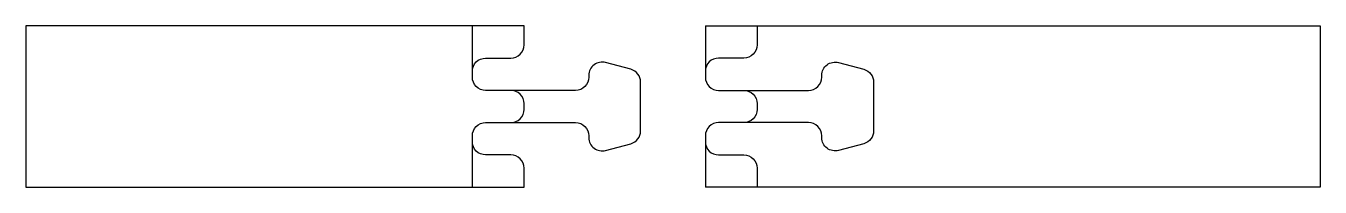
# Model space of a CAD drawing. Extents: x 30 to 430, y -100 to -50.
import ezdxf

# ---------------------------------------------------------------- set-up
doc = ezdxf.new("R2010")
doc.units = 0
doc.layers.add('1', color=7, linetype='CONTINUOUS')

msp = doc.modelspace()

# ---------------------------------------------------------------- linework, layer by layer
at = {"layer": '1', "color": 7, "linetype": 'CONTINUOUS'}
for points in [[(184, -49.99999), (30, -49.99999), (30, -49.99999), (30, -99.99999), (30, -99.99999), (184, -99.99999)], [(240, -49.99999), (430, -49.99999), (430, -49.99999), (430, -99.99999), (430, -99.99999), (240, -99.99999)]]:
    msp.add_lwpolyline(points, dxfattribs=at)
for points in [[(184, -99.99999), (184, -94.09999), (184, -94.09999, 0.414214), (179.9, -89.99999), (179.9, -89.99999), (172.1, -89.99999), (172.1, -89.99999, -0.414214), (168, -85.89999), (168, -85.89999), (168, -84.09999), (168, -84.09999, -0.414214), (172.1, -79.99999), (172.1, -79.99999), (199.9, -79.99999), (199.9, -79.99999, -0.414214), (204, -84.09999), (204, -84.656766, 0.493145), (209.161158, -88.617062), (209.16116, -88.61706), (216.96116, -86.52706), (216.961158, -86.527058, 0.339454), (220, -82.566763), (220, -82.56676), (220, -67.43322), (220, -67.433217, 0.339454), (216.961158, -63.472922), (216.96116, -63.47292), (209.16116, -61.38292), (209.161158, -61.382918, 0.493145), (204, -65.343214), (204, -65.89999, -0.414214), (199.9, -69.99999), (199.9, -69.99999), (172.1, -69.99999), (172.1, -69.99999, -0.414214), (168, -65.89999), (168, -65.89999), (168, -64.09999), (168, -64.09999, -0.414214), (172.1, -59.99999), (172.1, -59.99999), (179.9, -59.99999), (179.9, -59.99999, 0.414214), (184, -55.89999), (184, -55.89999), (184, -49.99999)], [(168, -99.99999), (168, -84.09999), (168, -84.09999, -0.414214), (172.1, -79.99999), (172.1, -79.99999), (179.9, -79.99999), (179.9, -79.99999, 0.414214), (184, -75.89999), (184, -74.09999, 0.414214), (179.9, -69.99999), (179.9, -69.99999), (172.1, -69.99999), (172.1, -69.99999, -0.414214), (168, -65.89999), (168, -65.89999), (168, -49.99999)], [(240, -49.99999), (240, -65.89999), (240, -65.89999, 0.414214), (244.1, -69.99999), (244.1, -69.99999), (251.9, -69.99999), (251.9, -69.99999, -0.414214), (256, -74.09999), (256, -74.09999), (256, -75.89999), (256, -75.89999, -0.414214), (251.9, -79.99999), (251.9, -79.99999), (244.1, -79.99999), (244.1, -79.99999, 0.414214), (240, -84.09999), (240, -84.09999), (240, -99.99999)], [(256, -49.99999), (256, -55.89999), (256, -55.89999, -0.414214), (251.9, -59.99999), (251.9, -59.99999), (244.1, -59.99999), (244.1, -59.99999, 0.414214), (240, -64.09999), (240, -64.09999), (240, -65.89999), (240, -65.89999, 0.414214), (244.1, -69.99999), (244.1, -69.99999), (271.9, -69.99999), (271.9, -69.99999, 0.414214), (276, -65.89999), (276, -65.343214, -0.493145), (281.161158, -61.382918), (281.16116, -61.38292), (288.96116, -63.47292), (288.961158, -63.472922, -0.339454), (292, -67.433217), (292, -67.43322), (292, -82.56676), (292, -82.566763, -0.339454), (288.961158, -86.527058), (288.96116, -86.52706), (281.16116, -88.61706), (281.161158, -88.617062, -0.493145), (276, -84.656766), (276, -84.09999, 0.414214), (271.9, -79.99999), (271.9, -79.99999), (244.1, -79.99999), (244.1, -79.99999, 0.414214), (240, -84.09999), (240, -84.09999), (240, -85.89999), (240, -85.89999, 0.414214), (244.1, -89.99999), (244.1, -89.99999), (251.9, -89.99999), (251.9, -89.99999, -0.414214), (256, -94.09999), (256, -94.09999), (256, -99.99999)]]:
    msp.add_lwpolyline(points, format="xyb", dxfattribs=at)

doc.saveas('drawing.dxf')
